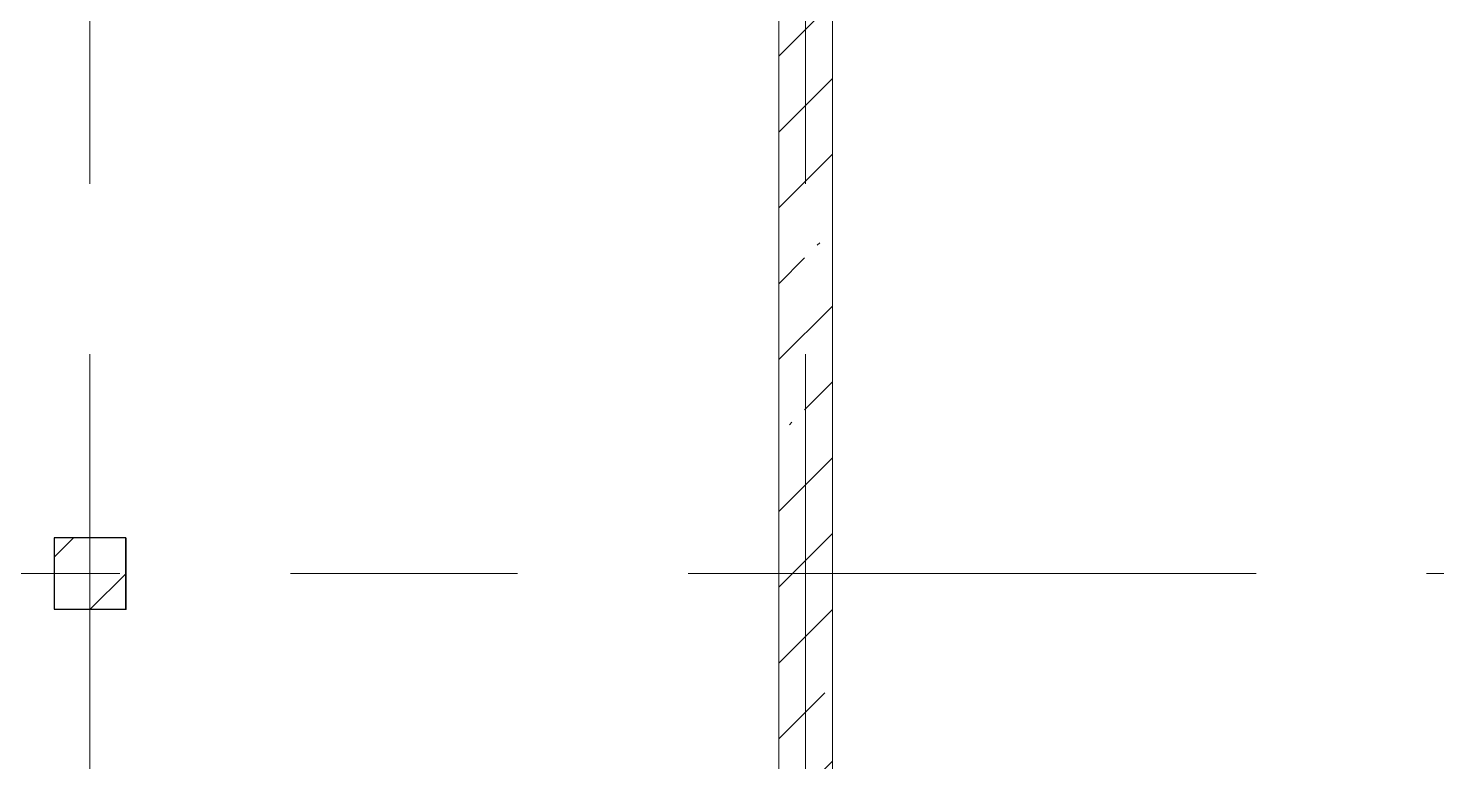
# Model space of a CAD drawing. Header units: millimetres. Extents: x 48966 to 155647, y -43515 to 30475.
# Drawn here: x 77586 to 85459, y -10836 to -6733 of the extents above; entities that cross this region are included whole.
import ezdxf

# ---------------------------------------------------------------- set-up
doc = ezdxf.new("R2010")
doc.units = ezdxf.units.MM
doc.linetypes.add('Осевые', pattern=[6350, 1270, -952.5, 3175, -952.5])
for name, color, linetype, lineweight in [('Колонны', 7, 'Continuous', 9), ('Колонны-1', 7, 'Continuous', 25), ('Оси-2', 7, 'Осевые', 9), ('Перекрытия', 7, 'Continuous', 9), ('Стены-1', 7, 'Continuous', 18), ('Штриховка разреза', 7, 'Continuous', 9)]:
    doc.layers.add(name, color=color, linetype=linetype, lineweight=lineweight)

# ---------------------------------------------------------------- blocks, each defined once
blk = doc.blocks.new('Колона монолитная95 - Колона монолитная-525594-План -1-го этажа на отм_ -10_350')
at = {"layer": 'Колонны'}
h = blk.add_hatch(dxfattribs=at)
h.set_pattern_fill('FP_1', color=256, style=0, pattern_type=2)
h.set_pattern_definition([(45, (0, 0), (-493.914, 493.914), []), (45, (493.9, 0), (-493.914, 493.914), [873.125, -174.625, 6.706, -167.919])])
h.paths.add_polyline_path([(77731.6, -9982.9), (78131.6, -9982.9), (78131.6, -9582.9), (77731.6, -9582.9)], flags=0)
at = {"layer": 'Колонны-1'}
for p, q in [((78131.6, -9582.9), (77731.6, -9582.9)), ((77731.6, -9582.9), (77731.6, -9982.9)), ((78131.6, -9982.9), (78131.6, -9582.9)), ((77731.6, -9982.9), (78131.6, -9982.9))]:
    blk.add_line(p, q, dxfattribs=at)

msp = doc.modelspace()

# ---------------------------------------------------------------- hatches: boundary and pattern name
at = {"layer": 'Штриховка разреза'}
h = msp.add_hatch(dxfattribs=at)
h.set_pattern_fill('FP_61', color=256, style=0, pattern_type=2)
h.set_pattern_definition([(45, (0, 0), (-424.264, 424.264), [600, -100, 20, -100]), (45, (0, 424), (-424.264, 424.264), [])])
h.paths.add_polyline_path([(82081.6, -16032.9), (82081.6, 7267.1), (81781.6, 7267.1), (81781.6, -16032.9)], flags=0)
h.paths.add_polyline_path([(81781.6, 8167.1), (82081.6, 8167.1), (82081.6, 8367.1), (81781.6, 8365.1)], flags=0)

# ---------------------------------------------------------------- linework, layer by layer
at = {"layer": 'Оси-2'}
for p, q in [((77931.6, 25417.1), (77931.6, -41737.8)), ((81931.6, 25417.1), (81931.6, -41737.8)), ((150171.6, -9782.9), (50565.6, -9782.9))]:
    msp.add_line(p, q, dxfattribs=at)
at = {"layer": 'Перекрытия'}
for p, q in [((81781.6, -16032.9), (81781.6, 6947.1)), ((82081.6, 1955.3), (82081.6, -15732.9)), ((77731.6, -9982.9), (77731.6, -9582.9)), ((77731.6, -9582.9), (78131.6, -9582.9)), ((78131.6, -9582.9), (78131.6, -9982.9)), ((78131.6, -9982.9), (77731.6, -9982.9))]:
    msp.add_line(p, q, dxfattribs=at)
at = {"layer": 'Стены-1'}
for p, q in [((81781.6, 6947.1), (81781.6, -16032.9)), ((82081.6, -15732.9), (82081.6, 1955.3)), ((78131.6, -9582.9), (78131.6, -9982.9)), ((78133.6, -9984.9), (78133.6, -9582.9)), ((78131.6, -9984.9), (78133.6, -9984.9))]:
    msp.add_line(p, q, dxfattribs=at)

# ---------------------------------------------------------------- block references
at = {"layer": 'Колонны'}
msp.add_blockref('Колона монолитная95 - Колона монолитная-525594-План -1-го этажа на отм_ -10_350', (0, 0), dxfattribs=at)

doc.saveas('drawing.dxf')
